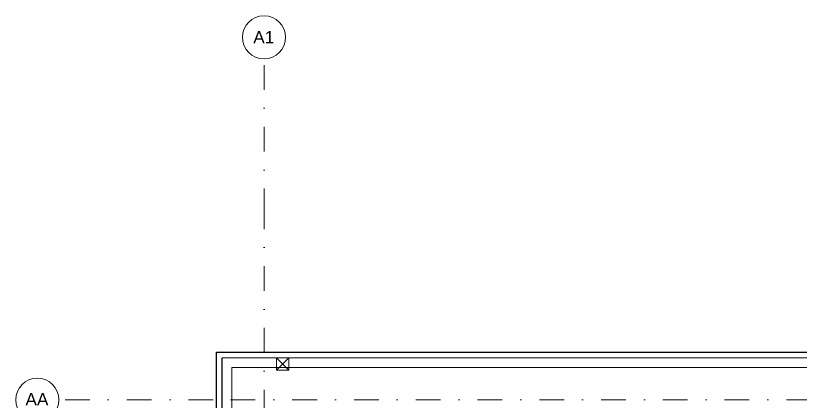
# Model space of a CAD drawing. Header units: millimetres. Extents: x -2011 to 46090, y -3604 to 14792.
# Drawn here: x -2011 to 4343, y 11638 to 14760 of the extents above; entities that cross this region are included whole.
import ezdxf

# ---------------------------------------------------------------- set-up
doc = ezdxf.new("R2010")
doc.units = ezdxf.units.MM
doc.linetypes.add('HA_DashDot_10mm-S3mm', pattern=[500, 200, -150, 0, -150])
for name, color, linetype, lineweight in [('-UNDERLAY_I-WALL-____-OTLN', 9, 'Continuous', 9), ('A-WALL-____-MCUT', 9, 'Continuous', 25), ('M-HVAC-DUCT-OTLN', 9, 'Continuous', 9), ('S-GRID-____-IDEN', 9, 'Continuous', 9), ('S-GRID-____-OTLN', 9, 'Continuous', 5)]:
    doc.layers.add(name, color=color, linetype=linetype, lineweight=lineweight)
doc.styles.add('Arial', font='arial.ttf', dxfattribs={"height": 100})

# ---------------------------------------------------------------- blocks, each defined once
blk = doc.blocks.new('Grid - Radius 3_5mm-353793-DSP_1NP-A')
at = {"layer": 'S-GRID-____-IDEN'}
blk.add_circle((0, 0), 3.5, dxfattribs=at)

msp = doc.modelspace()

# ---------------------------------------------------------------- linework, layer by layer
at = {"layer": '-UNDERLAY_I-WALL-____-OTLN'}
for p, q in [((-260, 11910), (8225, 11910)), ((-260, 6782.5), (-260, 11910))]:
    msp.add_line(p, q, dxfattribs=at)
at = {"layer": 'A-WALL-____-MCUT'}
for p, q in [((-385, 12035), (4435, 12035)), ((-385, 6975), (-385, 12035)), ((-340, 6322.9), (-340, 11990))]:
    msp.add_line(p, q, dxfattribs=at)
at = {"layer": 'A-WALL-____-MCUT', "lineweight": 9}
msp.add_line((4435, 11990), (-340, 11990), dxfattribs=at)
at = {"layer": 'M-HVAC-DUCT-OTLN', "lineweight": 5}
for p, q in [((100, 11990), (200, 11890)), ((100, 11890), (200, 11990)), ((100, 11990), (200, 11990)), ((100, 11890), (100, 11990)), ((200, 11990), (200, 11890)), ((200, 11890), (100, 11890))]:
    msp.add_line(p, q, dxfattribs=at)
at = {"layer": 'S-GRID-____-OTLN', "linetype": 'HA_DashDot_10mm-S3mm', "lineweight": 9}
for p, q in [((0, 13159.9), (0, 14409.9)), ((0, -1971.1), (0, 13159.9)), ((-410.8, 11650), (-1660.8, 11650)), ((25434, 11650), (-410.8, 11650))]:
    msp.add_line(p, q, dxfattribs=at)

# ---------------------------------------------------------------- block references
at = {"layer": 'S-GRID-____-IDEN', "xscale": 49.99999999999998, "yscale": 49.99999999999998, "zscale": 49.99999999999998}
msp.add_blockref('Grid - Radius 3_5mm-353793-DSP_1NP-A', (0, 14584.9), dxfattribs=at)
at = {"layer": 'S-GRID-____-IDEN', "xscale": 49.99999999999998, "yscale": 49.99999999999998, "zscale": 49.99999999999998, "rotation": 90}
msp.add_blockref('Grid - Radius 3_5mm-353793-DSP_1NP-A', (-1835.8, 11650), dxfattribs=at)

# ---------------------------------------------------------------- texts
at = {"layer": 'S-GRID-____-IDEN', "lineweight": 5, "char_height": 100, "attachment_point": 1, "style": 'Arial'}
for s, insert, width in [('A1', (-87.4, 14635.6), 212.447), ('AA', (-1932, 11703.9), 232.489)]:
    msp.add_mtext(s, dxfattribs=dict(at, insert=insert, width=width))

doc.saveas('drawing.dxf')
